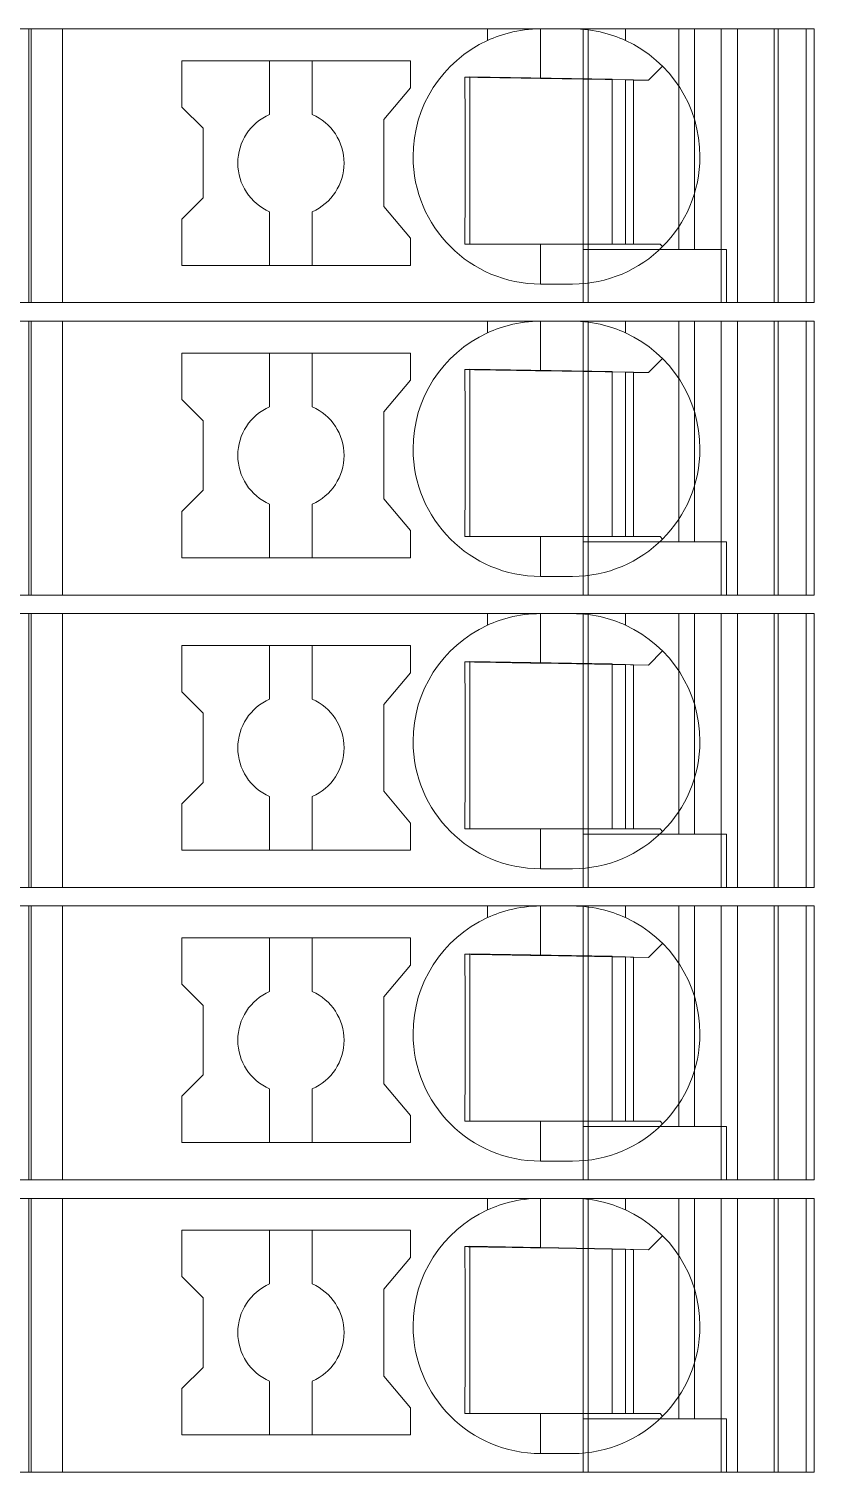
# Model space of a CAD drawing. Header units: millimetres. Extents: x 0 to 2100, y 0 to 1485.
# Drawn here: x 1275.37 to 1290.15, y 491.85 to 519 of the extents above; entities that cross this region are included whole.
import ezdxf
from ezdxf.enums import TextEntityAlignment as Align

# ---------------------------------------------------------------- set-up
doc = ezdxf.new("R2010")
doc.units = ezdxf.units.MM
for name, color, linetype, lineweight in [('EPLAN309', 5, 'Continuous', 5), ('EPLAN493', 5, 'Continuous', 5), ('MAIN-1', 7, 'Continuous', 5), ('MAIN-2', 7, 'Continuous', 5)]:
    doc.layers.add(name, color=color, linetype=linetype, lineweight=lineweight)
doc.styles.add('Tahoma', font='')
doc.styles.get('Tahoma').set_extended_font_data('Tahoma')

# ---------------------------------------------------------------- blocks, each defined once
blk = doc.blocks.new('EPLSYM_LibrarySPECIAL_Symbol12_Variant0_Placement8_51')
at = {"layer": 'EPLAN309', "lineweight": 13, "ltscale": 20}
blk.add_lwpolyline([(0, -5.15), (68.15, -5.15), (68.15, 0), (0, 0)], close=True, dxfattribs=at)
at = {"layer": 'EPLAN493', "color": 5, "style": 'Tahoma'}
blk.add_attdef('17_20450', text='', height=2.93475, dxfattribs=at).set_placement((0, -27.293475), align=Align.MIDDLE_RIGHT)
blk = doc.blocks.new('EPLSYM_LibrarySPECIAL_Symbol12_Variant0_Placement8_52')
at = {"layer": 'EPLAN309', "lineweight": 13, "ltscale": 20}
blk.add_lwpolyline([(0, -5.15), (68.15, -5.15), (68.15, 0), (0, 0)], close=True, dxfattribs=at)
at = {"layer": 'EPLAN493', "color": 5, "style": 'Tahoma'}
blk.add_attdef('17_20450', text='', height=2.93475, dxfattribs=at).set_placement((0, -27.293475), align=Align.MIDDLE_RIGHT)
blk = doc.blocks.new('EPLSYM_LibrarySPECIAL_Symbol12_Variant0_Placement8_53')
at = {"layer": 'EPLAN309', "lineweight": 13, "ltscale": 20}
blk.add_lwpolyline([(0, -5.15), (68.15, -5.15), (68.15, 0), (0, 0)], close=True, dxfattribs=at)
at = {"layer": 'EPLAN493', "color": 5, "style": 'Tahoma'}
blk.add_attdef('17_20450', text='', height=2.93475, dxfattribs=at).set_placement((0, -27.293475), align=Align.MIDDLE_RIGHT)
blk = doc.blocks.new('EPLSYM_LibrarySPECIAL_Symbol12_Variant0_Placement8_54')
at = {"layer": 'EPLAN309', "lineweight": 13, "ltscale": 20}
blk.add_lwpolyline([(0, -5.15), (68.15, -5.15), (68.15, 0), (0, 0)], close=True, dxfattribs=at)
at = {"layer": 'EPLAN493', "color": 5, "style": 'Tahoma'}
blk.add_attdef('17_20450', text='', height=2.93475, dxfattribs=at).set_placement((0, -27.293475), align=Align.MIDDLE_RIGHT)
blk = doc.blocks.new('EPLSYM_LibrarySPECIAL_Symbol12_Variant0_Placement8_55')
at = {"layer": 'EPLAN309', "lineweight": 13, "ltscale": 20}
blk.add_lwpolyline([(0, -5.15), (68.15, -5.15), (68.15, 0), (0, 0)], close=True, dxfattribs=at)
at = {"layer": 'EPLAN493', "color": 5, "style": 'Tahoma'}
blk.add_attdef('17_20450', text='', height=2.93475, dxfattribs=at).set_placement((0, -27.293475), align=Align.MIDDLE_RIGHT)

msp = doc.modelspace()

# ---------------------------------------------------------------- linework, layer by layer
at = {"layer": 'MAIN-1'}
for p, q in [((1276, 519), (1275.367, 519)), ((1275.367, 513.85), (1275.367, 519)), ((1276, 519), (1284, 519)), ((1276, 513.85), (1276, 519)), ((1284, 519), (1285, 519)), ((1284, 518.782), (1284, 519)), ((1284.163, 518.849), (1284.106, 518.827)), ((1284.222, 518.87), (1284.163, 518.849)), ((1284.283, 518.89), (1284.222, 518.87)), ((1284.347, 518.909), (1284.283, 518.89)), ((1284.413, 518.927), (1284.347, 518.909)), ((1284.481, 518.943), (1284.413, 518.927)), ((1284.551, 518.958), (1284.481, 518.943)), ((1284.622, 518.97), (1284.551, 518.958)), ((1284.696, 518.981), (1284.622, 518.97)), ((1284.771, 518.989), (1284.696, 518.981)), ((1284.847, 518.995), (1284.771, 518.989)), ((1284.923, 518.999), (1284.847, 518.995)), ((1285, 519), (1284.923, 518.999)), ((1285, 518.068), (1285, 519)), ((1285, 519), (1285.6, 519)), ((1285.6, 519), (1285.677, 518.999)), ((1286.6, 519), (1285.6, 519)), ((1285.677, 518.999), (1285.753, 518.995)), ((1285.753, 518.995), (1285.829, 518.989)), ((1285.829, 518.989), (1285.904, 518.981)), ((1285.904, 518.981), (1285.978, 518.97)), ((1285.978, 518.97), (1286.049, 518.958)), ((1286.049, 518.958), (1286.119, 518.943)), ((1286.119, 518.943), (1286.187, 518.927)), ((1286.187, 518.927), (1286.253, 518.909)), ((1286.253, 518.909), (1286.317, 518.89)), ((1286.317, 518.89), (1286.378, 518.87)), ((1286.378, 518.87), (1286.437, 518.849)), ((1286.437, 518.849), (1286.494, 518.827)), ((1286.6, 519), (1290, 519)), ((1286.6, 518.782), (1286.6, 519)), ((1290, 513.85), (1290, 519)), ((1284.052, 518.805), (1284, 518.782)), ((1284.106, 518.827), (1284.052, 518.805)), ((1286.494, 518.827), (1286.548, 518.805)), ((1286.548, 518.805), (1286.6, 518.782)), ((1278.25, 518.4), (1278.25, 517.529)), ((1278.25, 518.4), (1282.55, 518.4)), ((1279.9, 518.4), (1279.9, 517.392)), ((1280.7, 517.392), (1280.7, 518.4)), ((1282.55, 517.889), (1282.55, 518.4)), ((1287.033, 518.033), (1287.297, 518.297)), ((1283.574, 518.092), (1283.574, 518.022)), ((1283.635, 518.091), (1283.574, 518.092)), ((1283.696, 518.09), (1283.635, 518.091)), ((1283.671, 518.091), (1283.671, 514.95)), ((1283.759, 518.089), (1283.696, 518.09)), ((1283.822, 518.088), (1283.759, 518.089)), ((1283.887, 518.087), (1283.822, 518.088)), ((1283.953, 518.086), (1283.887, 518.087)), ((1284.021, 518.085), (1283.953, 518.086)), ((1284.09, 518.084), (1284.021, 518.085)), ((1284.16, 518.082), (1284.09, 518.084)), ((1284.233, 518.081), (1284.16, 518.082)), ((1284.307, 518.08), (1284.233, 518.081)), ((1284.385, 518.079), (1284.307, 518.08)), ((1284.464, 518.077), (1284.385, 518.079)), ((1284.547, 518.076), (1284.464, 518.077)), ((1284.632, 518.075), (1284.547, 518.076)), ((1284.72, 518.073), (1284.632, 518.075)), ((1284.812, 518.071), (1284.72, 518.073)), ((1284.905, 518.07), (1284.812, 518.071)), ((1285, 518.068), (1284.905, 518.07)), ((1285, 518.068), (1287.033, 518.033)), ((1286.35, 518.045), (1286.35, 514.95)), ((1286.6, 514.95), (1286.6, 518.04)), ((1286.75, 518.038), (1286.75, 514.95)), ((1282.05, 517.293), (1282.55, 517.889)), ((1283.574, 518.022), (1283.575, 517.95)), ((1283.575, 517.95), (1283.576, 517.877)), ((1283.576, 517.877), (1283.577, 517.803)), ((1283.577, 517.803), (1283.577, 517.727)), ((1278.65, 517.129), (1278.25, 517.529)), ((1283.577, 517.727), (1283.578, 517.649)), ((1283.578, 517.649), (1283.579, 517.57)), ((1283.579, 517.57), (1283.58, 517.488)), ((1283.58, 517.488), (1283.58, 517.404)), ((1282.05, 517.293), (1282.05, 515.657)), ((1283.58, 517.404), (1283.581, 517.317)), ((1283.581, 517.317), (1283.581, 517.226)), ((1283.581, 517.226), (1283.582, 517.132)), ((1278.65, 517.129), (1278.65, 515.821)), ((1283.582, 517.132), (1283.582, 517.034)), ((1283.582, 517.034), (1283.583, 516.931)), ((1283.583, 516.931), (1283.583, 516.824)), ((1283.583, 516.824), (1283.583, 516.713)), ((1283.583, 516.713), (1283.583, 516.6)), ((1283.583, 516.6), (1283.583, 516.479)), ((1283.583, 516.479), (1283.583, 516.361)), ((1283.583, 516.247), (1283.582, 516.138)), ((1283.582, 516.138), (1283.582, 516.034)), ((1283.583, 516.361), (1283.583, 516.247)), ((1283.582, 516.034), (1283.581, 515.934)), ((1283.581, 515.934), (1283.581, 515.839)), ((1278.65, 515.821), (1278.25, 515.421)), ((1282.05, 515.657), (1282.55, 515.061)), ((1283.579, 515.659), (1283.578, 515.573)), ((1283.58, 515.748), (1283.579, 515.659)), ((1283.581, 515.839), (1283.58, 515.748)), ((1278.25, 515.421), (1278.25, 514.55)), ((1279.9, 515.558), (1279.9, 514.55)), ((1280.7, 515.558), (1280.7, 514.55)), ((1283.576, 515.329), (1283.575, 515.25)), ((1283.577, 515.408), (1283.576, 515.329)), ((1283.578, 515.49), (1283.577, 515.408)), ((1283.578, 515.573), (1283.578, 515.49)), ((1282.55, 514.55), (1282.55, 515.061)), ((1283.574, 515.098), (1283.573, 515.024)), ((1283.575, 515.25), (1283.574, 515.174)), ((1283.574, 515.174), (1283.574, 515.098)), ((1283.573, 515.024), (1283.572, 514.95)), ((1283.572, 514.95), (1283.633, 514.95)), ((1283.633, 514.95), (1283.695, 514.95)), ((1283.695, 514.95), (1283.759, 514.95)), ((1283.759, 514.95), (1283.823, 514.95)), ((1283.823, 514.95), (1283.889, 514.95)), ((1283.889, 514.95), (1283.955, 514.95)), ((1283.955, 514.95), (1284.024, 514.95)), ((1284.024, 514.95), (1284.093, 514.95)), ((1284.093, 514.95), (1284.165, 514.95)), ((1284.165, 514.95), (1284.239, 514.95)), ((1284.239, 514.95), (1284.314, 514.95)), ((1284.314, 514.95), (1284.392, 514.95)), ((1284.392, 514.95), (1284.472, 514.95)), ((1284.472, 514.95), (1284.555, 514.95)), ((1284.555, 514.95), (1284.64, 514.95)), ((1284.64, 514.95), (1284.727, 514.95)), ((1284.727, 514.95), (1284.817, 514.95)), ((1284.817, 514.95), (1284.908, 514.95)), ((1284.908, 514.95), (1285, 514.95)), ((1285, 514.95), (1285, 514.2)), ((1285, 514.95), (1287.25, 514.95)), ((1287.297, 514.903), (1287.25, 514.95)), ((1282.55, 514.55), (1278.25, 514.55)), ((1285.6, 514.2), (1285, 514.2)), ((1276, 513.85), (1275.367, 513.85)), ((1276, 513.85), (1290, 513.85)), ((1288.5, 513.85), (1288.5, 513.85)), ((1276, 513.5), (1275.367, 513.5)), ((1275.367, 508.35), (1275.367, 513.5)), ((1276, 513.5), (1284, 513.5)), ((1276, 508.35), (1276, 513.5)), ((1284, 513.5), (1285, 513.5)), ((1284, 513.282), (1284, 513.5)), ((1284.347, 513.409), (1284.283, 513.39)), ((1284.413, 513.427), (1284.347, 513.409)), ((1284.481, 513.443), (1284.413, 513.427)), ((1284.551, 513.458), (1284.481, 513.443)), ((1284.622, 513.47), (1284.551, 513.458)), ((1284.696, 513.481), (1284.622, 513.47)), ((1284.771, 513.489), (1284.696, 513.481)), ((1284.847, 513.495), (1284.771, 513.489)), ((1284.923, 513.499), (1284.847, 513.495)), ((1285, 513.5), (1284.923, 513.499)), ((1285, 512.568), (1285, 513.5)), ((1285, 513.5), (1285.6, 513.5)), ((1285.6, 513.5), (1285.677, 513.499)), ((1286.6, 513.5), (1285.6, 513.5)), ((1285.677, 513.499), (1285.753, 513.495)), ((1285.753, 513.495), (1285.829, 513.489)), ((1285.829, 513.489), (1285.904, 513.481)), ((1285.904, 513.481), (1285.978, 513.47)), ((1285.978, 513.47), (1286.049, 513.458)), ((1286.049, 513.458), (1286.119, 513.443)), ((1286.119, 513.443), (1286.187, 513.427)), ((1286.187, 513.427), (1286.253, 513.409)), ((1286.253, 513.409), (1286.317, 513.39)), ((1286.6, 513.5), (1290, 513.5)), ((1286.6, 513.282), (1286.6, 513.5)), ((1290, 508.35), (1290, 513.5)), ((1284.052, 513.305), (1284, 513.282)), ((1284.106, 513.327), (1284.052, 513.305)), ((1284.163, 513.349), (1284.106, 513.327)), ((1284.222, 513.37), (1284.163, 513.349)), ((1284.283, 513.39), (1284.222, 513.37)), ((1286.317, 513.39), (1286.378, 513.37)), ((1286.378, 513.37), (1286.437, 513.349)), ((1286.437, 513.349), (1286.494, 513.327)), ((1286.494, 513.327), (1286.548, 513.305)), ((1286.548, 513.305), (1286.6, 513.282)), ((1278.25, 512.9), (1278.25, 512.029)), ((1278.25, 512.9), (1282.55, 512.9)), ((1279.9, 512.9), (1279.9, 511.892)), ((1280.7, 511.892), (1280.7, 512.9)), ((1282.55, 512.389), (1282.55, 512.9)), ((1283.574, 512.592), (1283.574, 512.522)), ((1283.635, 512.591), (1283.574, 512.592)), ((1287.033, 512.533), (1287.297, 512.797)), ((1282.05, 511.793), (1282.55, 512.389)), ((1283.574, 512.522), (1283.575, 512.45)), ((1283.575, 512.45), (1283.576, 512.377)), ((1283.576, 512.377), (1283.577, 512.303)), ((1283.696, 512.59), (1283.635, 512.591)), ((1283.671, 512.591), (1283.671, 509.45)), ((1283.759, 512.589), (1283.696, 512.59)), ((1283.822, 512.588), (1283.759, 512.589)), ((1283.887, 512.587), (1283.822, 512.588)), ((1283.953, 512.586), (1283.887, 512.587)), ((1284.021, 512.585), (1283.953, 512.586)), ((1284.09, 512.584), (1284.021, 512.585)), ((1284.16, 512.582), (1284.09, 512.584)), ((1284.233, 512.581), (1284.16, 512.582)), ((1284.307, 512.58), (1284.233, 512.581)), ((1284.385, 512.579), (1284.307, 512.58)), ((1284.464, 512.577), (1284.385, 512.579)), ((1284.547, 512.576), (1284.464, 512.577)), ((1284.632, 512.575), (1284.547, 512.576)), ((1284.72, 512.573), (1284.632, 512.575)), ((1284.812, 512.571), (1284.72, 512.573)), ((1284.905, 512.57), (1284.812, 512.571)), ((1285, 512.568), (1284.905, 512.57)), ((1285, 512.568), (1287.033, 512.533)), ((1286.35, 512.545), (1286.35, 509.45)), ((1286.6, 509.45), (1286.6, 512.54)), ((1286.75, 512.538), (1286.75, 509.45)), ((1283.577, 512.303), (1283.577, 512.227)), ((1283.577, 512.227), (1283.578, 512.149)), ((1283.578, 512.149), (1283.579, 512.07)), ((1283.579, 512.07), (1283.58, 511.988)), ((1278.65, 511.629), (1278.25, 512.029)), ((1282.05, 511.793), (1282.05, 510.157)), ((1283.58, 511.988), (1283.58, 511.904)), ((1283.58, 511.904), (1283.581, 511.817)), ((1283.581, 511.817), (1283.581, 511.726)), ((1278.65, 511.629), (1278.65, 510.321)), ((1283.581, 511.726), (1283.582, 511.632)), ((1283.582, 511.632), (1283.582, 511.534)), ((1283.582, 511.534), (1283.583, 511.431)), ((1283.583, 511.431), (1283.583, 511.324)), ((1283.583, 511.324), (1283.583, 511.213)), ((1283.583, 511.213), (1283.583, 511.1)), ((1283.583, 511.1), (1283.583, 510.979)), ((1283.583, 510.979), (1283.583, 510.861)), ((1283.583, 510.747), (1283.582, 510.638)), ((1283.583, 510.861), (1283.583, 510.747)), ((1283.582, 510.534), (1283.581, 510.434)), ((1283.581, 510.434), (1283.581, 510.339)), ((1283.582, 510.638), (1283.582, 510.534)), ((1278.65, 510.321), (1278.25, 509.921)), ((1282.05, 510.157), (1282.55, 509.561)), ((1283.579, 510.159), (1283.578, 510.073)), ((1283.58, 510.248), (1283.579, 510.159)), ((1283.581, 510.339), (1283.58, 510.248)), ((1278.25, 509.921), (1278.25, 509.05)), ((1279.9, 510.058), (1279.9, 509.05)), ((1280.7, 510.058), (1280.7, 509.05)), ((1283.577, 509.908), (1283.576, 509.829)), ((1283.578, 509.99), (1283.577, 509.908)), ((1283.578, 510.073), (1283.578, 509.99)), ((1283.575, 509.75), (1283.574, 509.674)), ((1283.574, 509.674), (1283.574, 509.598)), ((1283.576, 509.829), (1283.575, 509.75)), ((1282.55, 509.05), (1282.55, 509.561)), ((1283.573, 509.524), (1283.572, 509.45)), ((1283.572, 509.45), (1283.633, 509.45)), ((1283.574, 509.598), (1283.573, 509.524)), ((1283.633, 509.45), (1283.695, 509.45)), ((1283.695, 509.45), (1283.759, 509.45)), ((1283.759, 509.45), (1283.823, 509.45)), ((1283.823, 509.45), (1283.889, 509.45)), ((1283.889, 509.45), (1283.955, 509.45)), ((1283.955, 509.45), (1284.024, 509.45)), ((1284.024, 509.45), (1284.093, 509.45)), ((1284.093, 509.45), (1284.165, 509.45)), ((1284.165, 509.45), (1284.239, 509.45)), ((1284.239, 509.45), (1284.314, 509.45)), ((1284.314, 509.45), (1284.392, 509.45)), ((1284.392, 509.45), (1284.472, 509.45)), ((1284.472, 509.45), (1284.555, 509.45)), ((1284.555, 509.45), (1284.64, 509.45)), ((1284.64, 509.45), (1284.727, 509.45)), ((1284.727, 509.45), (1284.817, 509.45)), ((1284.817, 509.45), (1284.908, 509.45)), ((1284.908, 509.45), (1285, 509.45)), ((1285, 509.45), (1285, 508.7)), ((1285, 509.45), (1287.25, 509.45)), ((1287.297, 509.403), (1287.25, 509.45)), ((1282.55, 509.05), (1278.25, 509.05)), ((1285.6, 508.7), (1285, 508.7)), ((1276, 508.35), (1275.367, 508.35)), ((1276, 508.35), (1290, 508.35)), ((1288.5, 508.35), (1288.5, 508.35)), ((1276, 508), (1275.367, 508)), ((1275.367, 502.85), (1275.367, 508)), ((1276, 508), (1284, 508)), ((1276, 502.85), (1276, 508)), ((1284, 508), (1285, 508)), ((1284, 507.782), (1284, 508)), ((1284.696, 507.981), (1284.622, 507.97)), ((1284.771, 507.989), (1284.696, 507.981)), ((1284.847, 507.995), (1284.771, 507.989)), ((1284.923, 507.999), (1284.847, 507.995)), ((1285, 508), (1284.923, 507.999)), ((1285, 507.068), (1285, 508)), ((1285, 508), (1285.6, 508)), ((1285.6, 508), (1285.677, 507.999)), ((1286.6, 508), (1285.6, 508)), ((1285.677, 507.999), (1285.753, 507.995)), ((1285.753, 507.995), (1285.829, 507.989)), ((1285.829, 507.989), (1285.904, 507.981)), ((1285.904, 507.981), (1285.978, 507.97)), ((1286.6, 508), (1290, 508)), ((1286.6, 507.782), (1286.6, 508)), ((1290, 502.85), (1290, 508)), ((1284.052, 507.805), (1284, 507.782)), ((1284.106, 507.827), (1284.052, 507.805)), ((1284.163, 507.849), (1284.106, 507.827)), ((1284.222, 507.87), (1284.163, 507.849)), ((1284.283, 507.89), (1284.222, 507.87)), ((1284.347, 507.909), (1284.283, 507.89)), ((1284.413, 507.927), (1284.347, 507.909)), ((1284.481, 507.943), (1284.413, 507.927)), ((1284.551, 507.958), (1284.481, 507.943)), ((1284.622, 507.97), (1284.551, 507.958)), ((1285.978, 507.97), (1286.049, 507.958)), ((1286.049, 507.958), (1286.119, 507.943)), ((1286.119, 507.943), (1286.187, 507.927)), ((1286.187, 507.927), (1286.253, 507.909)), ((1286.253, 507.909), (1286.317, 507.89)), ((1286.317, 507.89), (1286.378, 507.87)), ((1286.378, 507.87), (1286.437, 507.849)), ((1286.437, 507.849), (1286.494, 507.827)), ((1286.494, 507.827), (1286.548, 507.805)), ((1286.548, 507.805), (1286.6, 507.782)), ((1278.25, 507.4), (1278.25, 506.529)), ((1278.25, 507.4), (1282.55, 507.4)), ((1279.9, 507.4), (1279.9, 506.392)), ((1280.7, 506.392), (1280.7, 507.4)), ((1282.55, 506.889), (1282.55, 507.4)), ((1287.033, 507.033), (1287.297, 507.297)), ((1283.574, 507.092), (1283.574, 507.022)), ((1283.635, 507.091), (1283.574, 507.092)), ((1283.574, 507.022), (1283.575, 506.95)), ((1283.575, 506.95), (1283.576, 506.877)), ((1283.696, 507.09), (1283.635, 507.091)), ((1283.671, 507.091), (1283.671, 503.95)), ((1283.759, 507.089), (1283.696, 507.09)), ((1283.822, 507.088), (1283.759, 507.089)), ((1283.887, 507.087), (1283.822, 507.088)), ((1283.953, 507.086), (1283.887, 507.087)), ((1284.021, 507.085), (1283.953, 507.086)), ((1284.09, 507.084), (1284.021, 507.085)), ((1284.16, 507.082), (1284.09, 507.084)), ((1284.233, 507.081), (1284.16, 507.082)), ((1284.307, 507.08), (1284.233, 507.081)), ((1284.385, 507.079), (1284.307, 507.08)), ((1284.464, 507.077), (1284.385, 507.079)), ((1284.547, 507.076), (1284.464, 507.077)), ((1284.632, 507.075), (1284.547, 507.076)), ((1284.72, 507.073), (1284.632, 507.075)), ((1284.812, 507.071), (1284.72, 507.073)), ((1284.905, 507.07), (1284.812, 507.071)), ((1285, 507.068), (1284.905, 507.07)), ((1285, 507.068), (1287.033, 507.033)), ((1286.35, 507.045), (1286.35, 503.95)), ((1286.6, 503.95), (1286.6, 507.04)), ((1286.75, 507.038), (1286.75, 503.95)), ((1282.05, 506.293), (1282.55, 506.889)), ((1283.576, 506.877), (1283.577, 506.803)), ((1283.577, 506.803), (1283.577, 506.727)), ((1283.577, 506.727), (1283.578, 506.649)), ((1283.578, 506.649), (1283.579, 506.57)), ((1278.65, 506.129), (1278.25, 506.529)), ((1283.579, 506.57), (1283.58, 506.488)), ((1283.58, 506.488), (1283.58, 506.404)), ((1283.58, 506.404), (1283.581, 506.317)), ((1278.65, 506.129), (1278.65, 504.821)), ((1282.05, 506.293), (1282.05, 504.657)), ((1283.581, 506.317), (1283.581, 506.226)), ((1283.581, 506.226), (1283.582, 506.132)), ((1283.582, 506.132), (1283.582, 506.034)), ((1283.582, 506.034), (1283.583, 505.931)), ((1283.583, 505.931), (1283.583, 505.824)), ((1283.583, 505.824), (1283.583, 505.713)), ((1283.583, 505.713), (1283.583, 505.6)), ((1283.583, 505.6), (1283.583, 505.479)), ((1283.583, 505.479), (1283.583, 505.361)), ((1283.583, 505.361), (1283.583, 505.247)), ((1283.582, 505.034), (1283.581, 504.934)), ((1283.583, 505.247), (1283.582, 505.138)), ((1283.582, 505.138), (1283.582, 505.034)), ((1278.65, 504.821), (1278.25, 504.421)), ((1283.58, 504.748), (1283.579, 504.659)), ((1283.581, 504.839), (1283.58, 504.748)), ((1283.581, 504.934), (1283.581, 504.839)), ((1279.9, 504.558), (1279.9, 503.55)), ((1280.7, 504.558), (1280.7, 503.55)), ((1282.05, 504.657), (1282.55, 504.061)), ((1283.578, 504.49), (1283.577, 504.408)), ((1283.579, 504.659), (1283.578, 504.573)), ((1283.578, 504.573), (1283.578, 504.49)), ((1278.25, 504.421), (1278.25, 503.55)), ((1283.575, 504.25), (1283.574, 504.174)), ((1283.576, 504.329), (1283.575, 504.25)), ((1283.577, 504.408), (1283.576, 504.329)), ((1282.55, 503.55), (1282.55, 504.061)), ((1283.573, 504.024), (1283.572, 503.95)), ((1283.572, 503.95), (1283.633, 503.95)), ((1283.574, 504.098), (1283.573, 504.024)), ((1283.574, 504.174), (1283.574, 504.098)), ((1283.633, 503.95), (1283.695, 503.95)), ((1283.695, 503.95), (1283.759, 503.95)), ((1283.759, 503.95), (1283.823, 503.95)), ((1283.823, 503.95), (1283.889, 503.95)), ((1283.889, 503.95), (1283.955, 503.95)), ((1283.955, 503.95), (1284.024, 503.95)), ((1284.024, 503.95), (1284.093, 503.95)), ((1284.093, 503.95), (1284.165, 503.95)), ((1284.165, 503.95), (1284.239, 503.95)), ((1284.239, 503.95), (1284.314, 503.95)), ((1284.314, 503.95), (1284.392, 503.95)), ((1284.392, 503.95), (1284.472, 503.95)), ((1284.472, 503.95), (1284.555, 503.95)), ((1284.555, 503.95), (1284.64, 503.95)), ((1284.64, 503.95), (1284.727, 503.95)), ((1284.727, 503.95), (1284.817, 503.95)), ((1284.817, 503.95), (1284.908, 503.95)), ((1284.908, 503.95), (1285, 503.95)), ((1285, 503.95), (1285, 503.2)), ((1285, 503.95), (1287.25, 503.95)), ((1287.297, 503.903), (1287.25, 503.95)), ((1282.55, 503.55), (1278.25, 503.55)), ((1285.6, 503.2), (1285, 503.2)), ((1276, 502.85), (1275.367, 502.85)), ((1276, 502.85), (1290, 502.85)), ((1288.5, 502.85), (1288.5, 502.85)), ((1276, 502.5), (1275.367, 502.5)), ((1275.367, 497.35), (1275.367, 502.5)), ((1276, 502.5), (1284, 502.5)), ((1276, 497.35), (1276, 502.5)), ((1284, 502.5), (1285, 502.5)), ((1284, 502.282), (1284, 502.5)), ((1284.052, 502.305), (1284, 502.282)), ((1284.106, 502.327), (1284.052, 502.305)), ((1284.163, 502.349), (1284.106, 502.327)), ((1284.222, 502.37), (1284.163, 502.349)), ((1284.283, 502.39), (1284.222, 502.37)), ((1284.347, 502.409), (1284.283, 502.39)), ((1284.413, 502.427), (1284.347, 502.409)), ((1284.481, 502.443), (1284.413, 502.427)), ((1284.551, 502.458), (1284.481, 502.443)), ((1284.622, 502.47), (1284.551, 502.458)), ((1284.696, 502.481), (1284.622, 502.47)), ((1284.771, 502.489), (1284.696, 502.481)), ((1284.847, 502.495), (1284.771, 502.489)), ((1284.923, 502.499), (1284.847, 502.495)), ((1285, 502.5), (1284.923, 502.499)), ((1285, 501.568), (1285, 502.5)), ((1285, 502.5), (1285.6, 502.5)), ((1285.6, 502.5), (1285.677, 502.499)), ((1286.6, 502.5), (1285.6, 502.5)), ((1285.677, 502.499), (1285.753, 502.495)), ((1285.753, 502.495), (1285.829, 502.489)), ((1285.829, 502.489), (1285.904, 502.481)), ((1285.904, 502.481), (1285.978, 502.47)), ((1285.978, 502.47), (1286.049, 502.458)), ((1286.049, 502.458), (1286.119, 502.443)), ((1286.119, 502.443), (1286.187, 502.427)), ((1286.187, 502.427), (1286.253, 502.409)), ((1286.253, 502.409), (1286.317, 502.39)), ((1286.317, 502.39), (1286.378, 502.37)), ((1286.378, 502.37), (1286.437, 502.349)), ((1286.437, 502.349), (1286.494, 502.327)), ((1286.494, 502.327), (1286.548, 502.305)), ((1286.548, 502.305), (1286.6, 502.282)), ((1286.6, 502.5), (1290, 502.5)), ((1286.6, 502.282), (1286.6, 502.5)), ((1290, 497.35), (1290, 502.5)), ((1278.25, 501.9), (1278.25, 501.029)), ((1278.25, 501.9), (1282.55, 501.9)), ((1279.9, 501.9), (1279.9, 500.892)), ((1280.7, 500.892), (1280.7, 501.9)), ((1282.55, 501.389), (1282.55, 501.9)), ((1287.033, 501.533), (1287.297, 501.797)), ((1283.574, 501.592), (1283.574, 501.522)), ((1283.635, 501.591), (1283.574, 501.592)), ((1283.574, 501.522), (1283.575, 501.45)), ((1283.696, 501.59), (1283.635, 501.591)), ((1283.671, 501.591), (1283.671, 498.45)), ((1283.759, 501.589), (1283.696, 501.59)), ((1283.822, 501.588), (1283.759, 501.589)), ((1283.887, 501.587), (1283.822, 501.588)), ((1283.953, 501.586), (1283.887, 501.587)), ((1284.021, 501.585), (1283.953, 501.586)), ((1284.09, 501.584), (1284.021, 501.585)), ((1284.16, 501.582), (1284.09, 501.584)), ((1284.233, 501.581), (1284.16, 501.582)), ((1284.307, 501.58), (1284.233, 501.581)), ((1284.385, 501.579), (1284.307, 501.58)), ((1284.464, 501.577), (1284.385, 501.579)), ((1284.547, 501.576), (1284.464, 501.577)), ((1284.632, 501.575), (1284.547, 501.576)), ((1284.72, 501.573), (1284.632, 501.575)), ((1284.812, 501.571), (1284.72, 501.573)), ((1284.905, 501.57), (1284.812, 501.571)), ((1285, 501.568), (1284.905, 501.57)), ((1285, 501.568), (1287.033, 501.533)), ((1286.35, 501.545), (1286.35, 498.45)), ((1286.6, 498.45), (1286.6, 501.54)), ((1286.75, 501.538), (1286.75, 498.45)), ((1282.05, 500.793), (1282.55, 501.389)), ((1283.575, 501.45), (1283.576, 501.377)), ((1283.576, 501.377), (1283.577, 501.303)), ((1283.577, 501.303), (1283.577, 501.227)), ((1283.577, 501.227), (1283.578, 501.149)), ((1278.65, 500.629), (1278.25, 501.029)), ((1283.578, 501.149), (1283.579, 501.07)), ((1283.579, 501.07), (1283.58, 500.988)), ((1283.58, 500.988), (1283.58, 500.904)), ((1282.05, 500.793), (1282.05, 499.157)), ((1283.58, 500.904), (1283.581, 500.817)), ((1283.581, 500.817), (1283.581, 500.726)), ((1283.581, 500.726), (1283.582, 500.632)), ((1278.65, 500.629), (1278.65, 499.321)), ((1283.582, 500.632), (1283.582, 500.534)), ((1283.582, 500.534), (1283.583, 500.431)), ((1283.583, 500.431), (1283.583, 500.324)), ((1283.583, 500.324), (1283.583, 500.213)), ((1283.583, 500.213), (1283.583, 500.1)), ((1283.583, 500.1), (1283.583, 499.979)), ((1283.583, 499.979), (1283.583, 499.861)), ((1283.583, 499.861), (1283.583, 499.747)), ((1283.583, 499.747), (1283.582, 499.638)), ((1283.582, 499.638), (1283.582, 499.534)), ((1278.65, 499.321), (1278.25, 498.921)), ((1283.581, 499.339), (1283.58, 499.248)), ((1283.582, 499.534), (1283.581, 499.434)), ((1283.581, 499.434), (1283.581, 499.339)), ((1279.9, 499.058), (1279.9, 498.05)), ((1280.7, 499.058), (1280.7, 498.05)), ((1282.05, 499.157), (1282.55, 498.561)), ((1283.579, 499.159), (1283.578, 499.073)), ((1283.578, 499.073), (1283.578, 498.99)), ((1283.58, 499.248), (1283.579, 499.159)), ((1278.25, 498.921), (1278.25, 498.05)), ((1283.575, 498.75), (1283.574, 498.674)), ((1283.576, 498.829), (1283.575, 498.75)), ((1283.577, 498.908), (1283.576, 498.829)), ((1283.578, 498.99), (1283.577, 498.908)), ((1282.55, 498.05), (1282.55, 498.561)), ((1283.573, 498.524), (1283.572, 498.45)), ((1283.574, 498.598), (1283.573, 498.524)), ((1283.574, 498.674), (1283.574, 498.598)), ((1283.572, 498.45), (1283.633, 498.45)), ((1283.633, 498.45), (1283.695, 498.45)), ((1283.695, 498.45), (1283.759, 498.45)), ((1283.759, 498.45), (1283.823, 498.45)), ((1283.823, 498.45), (1283.889, 498.45)), ((1283.889, 498.45), (1283.955, 498.45)), ((1283.955, 498.45), (1284.024, 498.45)), ((1284.024, 498.45), (1284.093, 498.45)), ((1284.093, 498.45), (1284.165, 498.45)), ((1284.165, 498.45), (1284.239, 498.45)), ((1284.239, 498.45), (1284.314, 498.45)), ((1284.314, 498.45), (1284.392, 498.45)), ((1284.392, 498.45), (1284.472, 498.45)), ((1284.472, 498.45), (1284.555, 498.45)), ((1284.555, 498.45), (1284.64, 498.45)), ((1284.64, 498.45), (1284.727, 498.45)), ((1284.727, 498.45), (1284.817, 498.45)), ((1284.817, 498.45), (1284.908, 498.45)), ((1284.908, 498.45), (1285, 498.45)), ((1285, 498.45), (1285, 497.7)), ((1285, 498.45), (1287.25, 498.45)), ((1287.297, 498.403), (1287.25, 498.45)), ((1282.55, 498.05), (1278.25, 498.05)), ((1285.6, 497.7), (1285, 497.7)), ((1276, 497.35), (1275.367, 497.35)), ((1276, 497.35), (1290, 497.35)), ((1288.5, 497.35), (1288.5, 497.35)), ((1276, 497), (1275.367, 497)), ((1275.367, 491.85), (1275.367, 497)), ((1276, 497), (1284, 497)), ((1276, 491.85), (1276, 497)), ((1284, 497), (1285, 497)), ((1284, 496.782), (1284, 497)), ((1284.163, 496.849), (1284.106, 496.827)), ((1284.222, 496.87), (1284.163, 496.849)), ((1284.283, 496.89), (1284.222, 496.87)), ((1284.347, 496.909), (1284.283, 496.89)), ((1284.413, 496.927), (1284.347, 496.909)), ((1284.481, 496.943), (1284.413, 496.927)), ((1284.551, 496.958), (1284.481, 496.943)), ((1284.622, 496.97), (1284.551, 496.958)), ((1284.696, 496.981), (1284.622, 496.97)), ((1284.771, 496.989), (1284.696, 496.981)), ((1284.847, 496.995), (1284.771, 496.989)), ((1284.923, 496.999), (1284.847, 496.995)), ((1285, 497), (1284.923, 496.999)), ((1285, 496.068), (1285, 497)), ((1285, 497), (1285.6, 497)), ((1285.6, 497), (1285.677, 496.999)), ((1286.6, 497), (1285.6, 497)), ((1285.677, 496.999), (1285.753, 496.995)), ((1285.753, 496.995), (1285.829, 496.989)), ((1285.829, 496.989), (1285.904, 496.981)), ((1285.904, 496.981), (1285.978, 496.97)), ((1285.978, 496.97), (1286.049, 496.958)), ((1286.049, 496.958), (1286.119, 496.943)), ((1286.119, 496.943), (1286.187, 496.927)), ((1286.187, 496.927), (1286.253, 496.909)), ((1286.253, 496.909), (1286.317, 496.89)), ((1286.317, 496.89), (1286.378, 496.87)), ((1286.378, 496.87), (1286.437, 496.849)), ((1286.437, 496.849), (1286.494, 496.827)), ((1286.6, 497), (1290, 497)), ((1286.6, 496.782), (1286.6, 497)), ((1290, 491.85), (1290, 497)), ((1284.052, 496.805), (1284, 496.782)), ((1284.106, 496.827), (1284.052, 496.805)), ((1286.494, 496.827), (1286.548, 496.805)), ((1286.548, 496.805), (1286.6, 496.782)), ((1278.25, 496.4), (1278.25, 495.529)), ((1278.25, 496.4), (1282.55, 496.4)), ((1279.9, 496.4), (1279.9, 495.392)), ((1280.7, 495.392), (1280.7, 496.4)), ((1282.55, 495.889), (1282.55, 496.4)), ((1283.574, 496.092), (1283.574, 496.022)), ((1283.635, 496.091), (1283.574, 496.092)), ((1283.696, 496.09), (1283.635, 496.091)), ((1283.671, 496.091), (1283.671, 492.95)), ((1283.759, 496.089), (1283.696, 496.09)), ((1283.822, 496.088), (1283.759, 496.089)), ((1283.887, 496.087), (1283.822, 496.088)), ((1283.953, 496.086), (1283.887, 496.087)), ((1284.021, 496.085), (1283.953, 496.086)), ((1284.09, 496.084), (1284.021, 496.085)), ((1284.16, 496.082), (1284.09, 496.084)), ((1284.233, 496.081), (1284.16, 496.082)), ((1284.307, 496.08), (1284.233, 496.081)), ((1284.385, 496.079), (1284.307, 496.08)), ((1284.464, 496.077), (1284.385, 496.079)), ((1284.547, 496.076), (1284.464, 496.077)), ((1284.632, 496.075), (1284.547, 496.076)), ((1284.72, 496.073), (1284.632, 496.075)), ((1284.812, 496.071), (1284.72, 496.073)), ((1284.905, 496.07), (1284.812, 496.071)), ((1285, 496.068), (1284.905, 496.07)), ((1285, 496.068), (1287.033, 496.033)), ((1286.35, 496.045), (1286.35, 492.95)), ((1286.6, 492.95), (1286.6, 496.04)), ((1286.75, 496.038), (1286.75, 492.95)), ((1287.033, 496.033), (1287.297, 496.297)), ((1282.05, 495.293), (1282.55, 495.889)), ((1283.574, 496.022), (1283.575, 495.95)), ((1283.575, 495.95), (1283.576, 495.877)), ((1283.576, 495.877), (1283.577, 495.803)), ((1283.577, 495.803), (1283.577, 495.727)), ((1278.65, 495.129), (1278.25, 495.529)), ((1283.577, 495.727), (1283.578, 495.649)), ((1283.578, 495.649), (1283.579, 495.57)), ((1283.579, 495.57), (1283.58, 495.488)), ((1283.58, 495.488), (1283.58, 495.404)), ((1282.05, 495.293), (1282.05, 493.657)), ((1283.58, 495.404), (1283.581, 495.317)), ((1283.581, 495.317), (1283.581, 495.226)), ((1283.581, 495.226), (1283.582, 495.132)), ((1278.65, 495.129), (1278.65, 493.821)), ((1283.582, 495.132), (1283.582, 495.034)), ((1283.582, 495.034), (1283.583, 494.931)), ((1283.583, 494.931), (1283.583, 494.824)), ((1283.583, 494.824), (1283.583, 494.713)), ((1283.583, 494.713), (1283.583, 494.6)), ((1283.583, 494.6), (1283.583, 494.479)), ((1283.583, 494.479), (1283.583, 494.361)), ((1283.583, 494.247), (1283.582, 494.138)), ((1283.582, 494.138), (1283.582, 494.034)), ((1283.583, 494.361), (1283.583, 494.247)), ((1283.582, 494.034), (1283.581, 493.934)), ((1283.581, 493.934), (1283.581, 493.839)), ((1278.65, 493.821), (1278.25, 493.421)), ((1282.05, 493.657), (1282.55, 493.061)), ((1283.579, 493.659), (1283.578, 493.573)), ((1283.58, 493.748), (1283.579, 493.659)), ((1283.581, 493.839), (1283.58, 493.748)), ((1278.25, 493.421), (1278.25, 492.55)), ((1279.9, 493.558), (1279.9, 492.55)), ((1280.7, 493.558), (1280.7, 492.55)), ((1283.576, 493.329), (1283.575, 493.25)), ((1283.577, 493.408), (1283.576, 493.329)), ((1283.578, 493.49), (1283.577, 493.408)), ((1283.578, 493.573), (1283.578, 493.49)), ((1282.55, 492.55), (1282.55, 493.061)), ((1283.574, 493.098), (1283.573, 493.024)), ((1283.575, 493.25), (1283.574, 493.174)), ((1283.574, 493.174), (1283.574, 493.098)), ((1283.573, 493.024), (1283.572, 492.95)), ((1283.572, 492.95), (1283.633, 492.95)), ((1283.633, 492.95), (1283.695, 492.95)), ((1283.695, 492.95), (1283.759, 492.95)), ((1283.759, 492.95), (1283.823, 492.95)), ((1283.823, 492.95), (1283.889, 492.95)), ((1283.889, 492.95), (1283.955, 492.95)), ((1283.955, 492.95), (1284.024, 492.95)), ((1284.024, 492.95), (1284.093, 492.95)), ((1284.093, 492.95), (1284.165, 492.95)), ((1284.165, 492.95), (1284.239, 492.95)), ((1284.239, 492.95), (1284.314, 492.95)), ((1284.314, 492.95), (1284.392, 492.95)), ((1284.392, 492.95), (1284.472, 492.95)), ((1284.472, 492.95), (1284.555, 492.95)), ((1284.555, 492.95), (1284.64, 492.95)), ((1284.64, 492.95), (1284.727, 492.95)), ((1284.727, 492.95), (1284.817, 492.95)), ((1284.817, 492.95), (1284.908, 492.95)), ((1284.908, 492.95), (1285, 492.95)), ((1285, 492.95), (1285, 492.2)), ((1285, 492.95), (1287.25, 492.95)), ((1287.297, 492.903), (1287.25, 492.95)), ((1282.55, 492.55), (1278.25, 492.55)), ((1285.6, 492.2), (1285, 492.2)), ((1276, 491.85), (1275.367, 491.85)), ((1276, 491.85), (1290, 491.85)), ((1288.5, 491.85), (1288.5, 491.85))]:
    msp.add_line(p, q, dxfattribs=at)
for centre, radius, start, end in [((1285, 516.6), 2.4, 114.6244, 180), ((1285.6, 516.6), 2.4, 0, 65.3756), ((1280.3, 516.475), 1, 113.5782, 180), ((1280.3, 516.475), 1, 0, 66.4218), ((1280.3, 516.475), 1, 180, 246.4218), ((1280.3, 516.475), 1, 293.5782, 0), ((1285, 516.6), 2.4, 180, 270), ((1285.6, 516.6), 2.4, 270, 0), ((1285, 511.1), 2.4, 114.6244, 180), ((1285.6, 511.1), 2.4, 0, 65.3756), ((1280.3, 510.975), 1, 113.5782, 180), ((1280.3, 510.975), 1, 0, 66.4218), ((1280.3, 510.975), 1, 180, 246.4218), ((1280.3, 510.975), 1, 293.5782, 0), ((1285, 511.1), 2.4, 180, 270), ((1285.6, 511.1), 2.4, 270, 0), ((1285, 505.6), 2.4, 114.6244, 180), ((1285.6, 505.6), 2.4, 0, 65.3756), ((1280.3, 505.475), 1, 113.5782, 180), ((1280.3, 505.475), 1, 0, 66.4218), ((1285, 505.6), 2.4, 180, 270), ((1285.6, 505.6), 2.4, 270, 0), ((1280.3, 505.475), 1, 180, 246.4218), ((1280.3, 505.475), 1, 293.5782, 0), ((1285, 500.1), 2.4, 114.6244, 180), ((1285.6, 500.1), 2.4, 0, 65.3756), ((1280.3, 499.975), 1, 113.5782, 180), ((1280.3, 499.975), 1, 0, 66.4218), ((1280.3, 499.975), 1, 180, 246.4218), ((1280.3, 499.975), 1, 293.5782, 0), ((1285, 500.1), 2.4, 180, 270), ((1285.6, 500.1), 2.4, 270, 0), ((1285, 494.6), 2.4, 114.6244, 180), ((1285.6, 494.6), 2.4, 0, 65.3756), ((1280.3, 494.475), 1, 113.5782, 180), ((1280.3, 494.475), 1, 0, 66.4218), ((1280.3, 494.475), 1, 180, 246.4218), ((1280.3, 494.475), 1, 293.5782, 0), ((1285, 494.6), 2.4, 180, 270), ((1285.6, 494.6), 2.4, 270, 0)]:
    msp.add_arc(centre, radius, start, end, dxfattribs=at)
at = {"layer": 'MAIN-2'}
for p, q in [((1275.414, 519), (1275.414, 513.85)), ((1285.8, 519), (1285.8, 513.85)), ((1285.898, 519), (1285.898, 513.85)), ((1287.6, 519), (1287.6, 514.85)), ((1287.9, 514.85), (1287.9, 519)), ((1288.4, 519), (1288.4, 513.85)), ((1288.709, 513.85), (1288.709, 519)), ((1289.4, 513.85), (1289.4, 519)), ((1289.47, 519), (1289.47, 513.85)), ((1283.671, 518.1), (1283.574, 518.092)), ((1283.671, 518.1), (1283.671, 518.091)), ((1286.35, 518.053), (1283.671, 518.1)), ((1286.35, 518.048), (1286.35, 518.053)), ((1286.6, 518.043), (1286.35, 518.048)), ((1286.35, 518.048), (1286.35, 518.045)), ((1286.6, 518.043), (1286.6, 518.042)), ((1286.75, 518.039), (1286.6, 518.042)), ((1286.6, 518.04), (1286.6, 518.042)), ((1286.75, 518.038), (1286.75, 518.039)), ((1286.75, 518.038), (1287.033, 518.033)), ((1286.75, 518.038), (1286.75, 518.038)), ((1285.8, 514.85), (1288.5, 514.85)), ((1286.35, 514.95), (1286.35, 514.95)), ((1286.6, 514.95), (1286.6, 514.95)), ((1287.297, 514.903), (1287.297, 514.903)), ((1288.5, 513.85), (1288.5, 514.85)), ((1275.414, 513.5), (1275.414, 508.35)), ((1285.8, 513.5), (1285.8, 508.35)), ((1285.898, 513.5), (1285.898, 508.35)), ((1287.6, 513.5), (1287.6, 509.35)), ((1287.9, 509.35), (1287.9, 513.5)), ((1288.4, 513.5), (1288.4, 508.35)), ((1288.709, 508.35), (1288.709, 513.5)), ((1289.4, 508.35), (1289.4, 513.5)), ((1289.47, 513.5), (1289.47, 508.35)), ((1283.671, 512.6), (1283.574, 512.592)), ((1283.671, 512.6), (1283.671, 512.591)), ((1286.35, 512.553), (1283.671, 512.6)), ((1286.35, 512.548), (1286.35, 512.553)), ((1286.6, 512.543), (1286.35, 512.548)), ((1286.35, 512.548), (1286.35, 512.545)), ((1286.6, 512.543), (1286.6, 512.542)), ((1286.75, 512.539), (1286.6, 512.542)), ((1286.6, 512.54), (1286.6, 512.542)), ((1286.75, 512.538), (1286.75, 512.539)), ((1286.75, 512.538), (1287.033, 512.533)), ((1286.75, 512.538), (1286.75, 512.538)), ((1285.8, 509.35), (1288.5, 509.35)), ((1286.35, 509.45), (1286.35, 509.45)), ((1286.6, 509.45), (1286.6, 509.45)), ((1287.297, 509.403), (1287.297, 509.403)), ((1288.5, 508.35), (1288.5, 509.35)), ((1275.414, 508), (1275.414, 502.85)), ((1285.8, 508), (1285.8, 502.85)), ((1285.898, 508), (1285.898, 502.85)), ((1287.6, 508), (1287.6, 503.85)), ((1287.9, 503.85), (1287.9, 508)), ((1288.4, 508), (1288.4, 502.85)), ((1288.709, 502.85), (1288.709, 508)), ((1289.4, 502.85), (1289.4, 508)), ((1289.47, 508), (1289.47, 502.85)), ((1283.671, 507.1), (1283.574, 507.092)), ((1283.671, 507.1), (1283.671, 507.091)), ((1286.35, 507.053), (1283.671, 507.1)), ((1286.35, 507.048), (1286.35, 507.053)), ((1286.6, 507.043), (1286.35, 507.048)), ((1286.35, 507.048), (1286.35, 507.045)), ((1286.6, 507.043), (1286.6, 507.042)), ((1286.75, 507.039), (1286.6, 507.042)), ((1286.6, 507.04), (1286.6, 507.042)), ((1286.75, 507.038), (1286.75, 507.039)), ((1286.75, 507.038), (1287.033, 507.033)), ((1286.75, 507.038), (1286.75, 507.038)), ((1286.35, 503.95), (1286.35, 503.95)), ((1286.6, 503.95), (1286.6, 503.95)), ((1285.8, 503.85), (1288.5, 503.85)), ((1287.297, 503.903), (1287.297, 503.903)), ((1288.5, 502.85), (1288.5, 503.85)), ((1275.414, 502.5), (1275.414, 497.35)), ((1285.8, 502.5), (1285.8, 497.35)), ((1285.898, 502.5), (1285.898, 497.35)), ((1287.6, 502.5), (1287.6, 498.35)), ((1287.9, 498.35), (1287.9, 502.5)), ((1288.4, 502.5), (1288.4, 497.35)), ((1288.709, 497.35), (1288.709, 502.5)), ((1289.4, 497.35), (1289.4, 502.5)), ((1289.47, 502.5), (1289.47, 497.35)), ((1283.671, 501.6), (1283.574, 501.592)), ((1283.671, 501.6), (1283.671, 501.591)), ((1286.35, 501.553), (1283.671, 501.6)), ((1286.35, 501.548), (1286.35, 501.553)), ((1286.6, 501.543), (1286.35, 501.548)), ((1286.35, 501.548), (1286.35, 501.545)), ((1286.6, 501.543), (1286.6, 501.542)), ((1286.75, 501.539), (1286.6, 501.542)), ((1286.6, 501.54), (1286.6, 501.542)), ((1286.75, 501.538), (1286.75, 501.539)), ((1286.75, 501.538), (1287.033, 501.533)), ((1286.75, 501.538), (1286.75, 501.538)), ((1285.8, 498.35), (1288.5, 498.35)), ((1286.35, 498.45), (1286.35, 498.45)), ((1286.6, 498.45), (1286.6, 498.45)), ((1287.297, 498.403), (1287.297, 498.403)), ((1288.5, 497.35), (1288.5, 498.35)), ((1275.414, 497), (1275.414, 491.85)), ((1285.8, 497), (1285.8, 491.85)), ((1285.898, 497), (1285.898, 491.85)), ((1287.6, 497), (1287.6, 492.85)), ((1287.9, 492.85), (1287.9, 497)), ((1288.4, 497), (1288.4, 491.85)), ((1288.709, 491.85), (1288.709, 497)), ((1289.4, 491.85), (1289.4, 497)), ((1289.47, 497), (1289.47, 491.85)), ((1283.671, 496.1), (1283.574, 496.092)), ((1283.671, 496.1), (1283.671, 496.091)), ((1286.35, 496.053), (1283.671, 496.1)), ((1286.35, 496.048), (1286.35, 496.053)), ((1286.6, 496.043), (1286.35, 496.048)), ((1286.35, 496.048), (1286.35, 496.045)), ((1286.6, 496.043), (1286.6, 496.042)), ((1286.75, 496.039), (1286.6, 496.042)), ((1286.6, 496.04), (1286.6, 496.042)), ((1286.75, 496.038), (1286.75, 496.039)), ((1286.75, 496.038), (1287.033, 496.033)), ((1286.75, 496.038), (1286.75, 496.038)), ((1285.8, 492.85), (1288.5, 492.85)), ((1286.35, 492.95), (1286.35, 492.95)), ((1286.6, 492.95), (1286.6, 492.95)), ((1287.297, 492.903), (1287.297, 492.903)), ((1288.5, 491.85), (1288.5, 492.85))]:
    msp.add_line(p, q, dxfattribs=at)

# ---------------------------------------------------------------- block references
for name, p in [('EPLSYM_LibrarySPECIAL_Symbol12_Variant0_Placement8_51', (1222, 519)), ('EPLSYM_LibrarySPECIAL_Symbol12_Variant0_Placement8_52', (1222, 513.5)), ('EPLSYM_LibrarySPECIAL_Symbol12_Variant0_Placement8_53', (1222, 508)), ('EPLSYM_LibrarySPECIAL_Symbol12_Variant0_Placement8_54', (1222, 502.5)), ('EPLSYM_LibrarySPECIAL_Symbol12_Variant0_Placement8_55', (1222, 497))]:
    msp.add_blockref(name, p)

doc.saveas('drawing.dxf')
